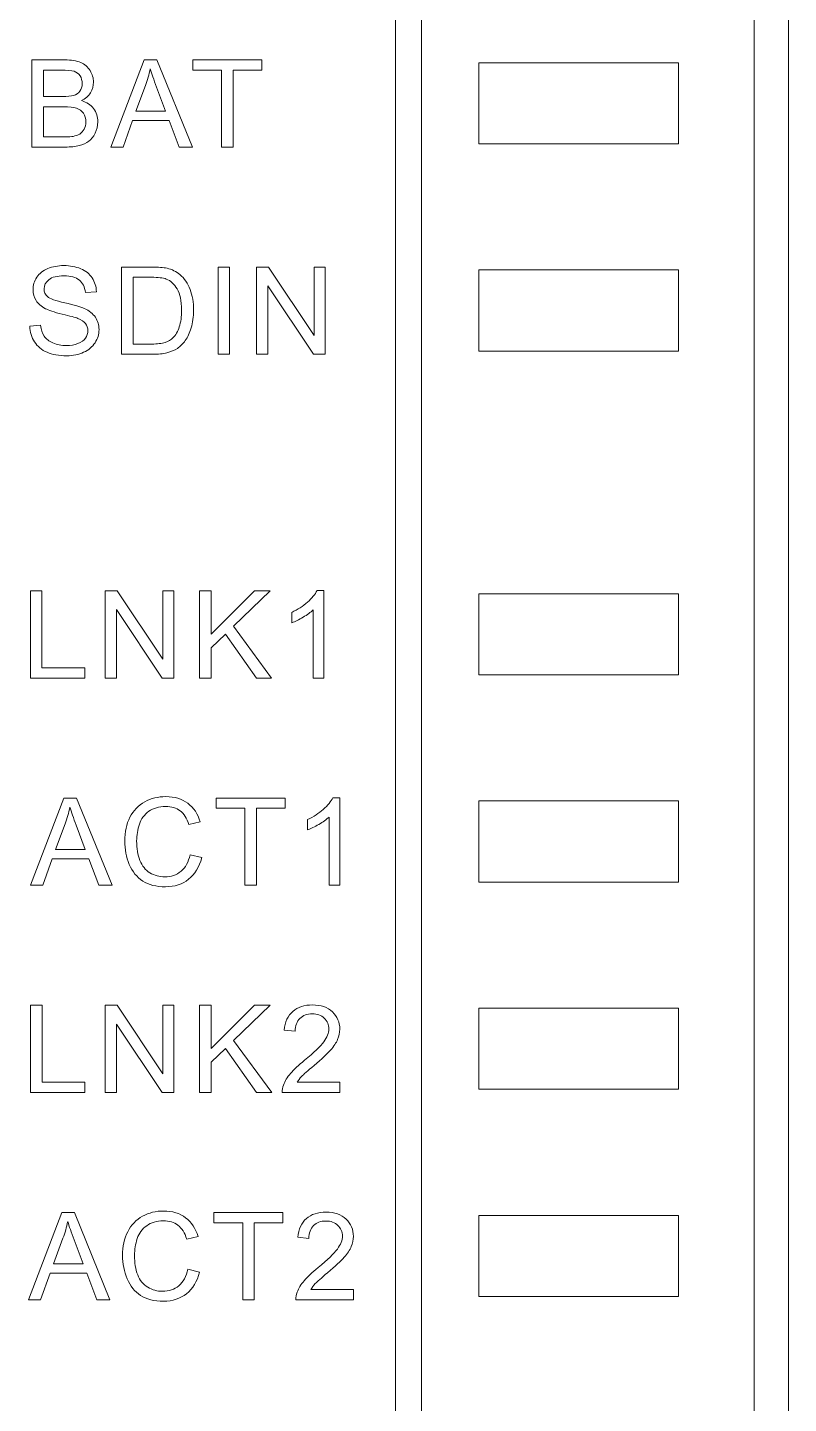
# Model space of a CAD drawing. Header units: millimetres. Extents: x 33157 to 59611, y -29750 to 1750.
# Drawn here: x 53375.99 to 53393.63, y -3105.3 to -3073.43 of the extents above; entities that cross this region are included whole.
import ezdxf

# ---------------------------------------------------------------- set-up
doc = ezdxf.new("R2010")
doc.units = ezdxf.units.MM
doc.layers.add('layer 1', color=7, linetype='Continuous', lineweight=18)

msp = doc.modelspace()

# ---------------------------------------------------------------- linework, layer by layer
at = {"layer": 'layer 1', "lineweight": 9}
for p, q in [((53384.522, -3043.274), (53384.522, -3107.638)), ((53385.121, -3043.274), (53385.121, -3170.437)), ((53392.83, -3047.485), (53392.83, -3168.689)), ((53393.629, -3048.284), (53393.629, -3168.207))]:
    msp.add_line(p, q, dxfattribs=at)
for points in [[(53386.449, -3076.123), (53391.082, -3076.123), (53391.082, -3074.245), (53386.449, -3074.245)], [(53386.449, -3080.923), (53391.082, -3080.923), (53391.082, -3079.045), (53386.449, -3079.045)], [(53386.449, -3088.423), (53391.082, -3088.423), (53391.082, -3086.545), (53386.449, -3086.545)], [(53386.449, -3093.223), (53391.082, -3093.223), (53391.082, -3091.345), (53386.449, -3091.345)], [(53386.449, -3098.023), (53391.082, -3098.023), (53391.082, -3096.145), (53386.449, -3096.145)], [(53386.449, -3102.823), (53391.082, -3102.823), (53391.082, -3100.945), (53386.449, -3100.945)]]:
    msp.add_lwpolyline(points, close=True, dxfattribs=at)
at = {"layer": 'layer 1'}
for points, knots in [([(53376.09, -3076.197), (53376.09, -3076.197), (53376.09, -3074.177), (53376.09, -3074.177), (53376.09, -3074.177), (53376.848, -3074.177), (53376.848, -3074.177), (53377.002, -3074.177), (53377.126, -3074.197), (53377.22, -3074.238), (53377.313, -3074.279), (53377.386, -3074.342), (53377.438, -3074.427), (53377.491, -3074.511), (53377.518, -3074.6), (53377.518, -3074.693), (53377.518, -3074.78), (53377.494, -3074.861), (53377.448, -3074.937), (53377.401, -3075.013), (53377.331, -3075.075), (53377.236, -3075.122), (53377.358, -3075.158), (53377.452, -3075.219), (53377.518, -3075.305), (53377.584, -3075.392), (53377.617, -3075.494), (53377.617, -3075.611), (53377.617, -3075.706), (53377.596, -3075.794), (53377.556, -3075.876), (53377.516, -3075.957), (53377.467, -3076.019), (53377.408, -3076.064), (53377.349, -3076.107), (53377.276, -3076.141), (53377.187, -3076.163), (53377.098, -3076.186), (53376.99, -3076.197), (53376.861, -3076.197), (53376.861, -3076.197), (53376.09, -3076.197), (53376.09, -3076.197)], [0, 0, 0, 0, 138272.015729, 138272.015729, 138272.015729, 276544.031458, 276544.031458, 276544.031458, 414816.047188, 414816.047188, 414816.047188, 553088.062917, 553088.062917, 553088.062917, 691360.078646, 691360.078646, 691360.078646, 829632.094375, 829632.094375, 829632.094375, 967904.110104, 967904.110104, 967904.110104, 1106176.125834, 1106176.125834, 1106176.125834, 1244448.141563, 1244448.141563, 1244448.141563, 1382720.157292, 1382720.157292, 1382720.157292, 1520992.173021, 1520992.173021, 1520992.173021, 1659264.18875, 1659264.18875, 1659264.18875, 1797536.20448, 1797536.20448, 1797536.20448, 1935808.220209, 1935808.220209, 1935808.220209, 1935808.220209]), ([(53377.919, -3076.197), (53377.919, -3076.197), (53378.694, -3074.177), (53378.694, -3074.177), (53378.694, -3074.177), (53378.988, -3074.177), (53378.988, -3074.177), (53378.988, -3074.177), (53379.811, -3076.197), (53379.811, -3076.197), (53379.811, -3076.197), (53379.506, -3076.197), (53379.506, -3076.197), (53379.506, -3076.197), (53379.272, -3075.585), (53379.272, -3075.585), (53379.272, -3075.585), (53378.422, -3075.585), (53378.422, -3075.585), (53378.422, -3075.585), (53378.202, -3076.197), (53378.202, -3076.197), (53378.202, -3076.197), (53377.919, -3076.197), (53377.919, -3076.197)], [0, 0, 0, 0, 142442.212231, 142442.212231, 142442.212231, 284884.424461, 284884.424461, 284884.424461, 427326.636692, 427326.636692, 427326.636692, 569768.848922, 569768.848922, 569768.848922, 712211.061153, 712211.061153, 712211.061153, 854653.273383, 854653.273383, 854653.273383, 997095.485614, 997095.485614, 997095.485614, 1139537.697844, 1139537.697844, 1139537.697844, 1139537.697844]), ([(53380.484, -3076.197), (53380.484, -3076.197), (53380.484, -3074.414), (53380.484, -3074.414), (53380.484, -3074.414), (53379.818, -3074.414), (53379.818, -3074.414), (53379.818, -3074.414), (53379.818, -3074.177), (53379.818, -3074.177), (53379.818, -3074.177), (53381.418, -3074.177), (53381.418, -3074.177), (53381.418, -3074.177), (53381.418, -3074.414), (53381.418, -3074.414), (53381.418, -3074.414), (53380.752, -3074.414), (53380.752, -3074.414), (53380.752, -3074.414), (53380.752, -3076.197), (53380.752, -3076.197), (53380.752, -3076.197), (53380.484, -3076.197), (53380.484, -3076.197)], [0, 0, 0, 0, 142446.059773, 142446.059773, 142446.059773, 284892.119545, 284892.119545, 284892.119545, 427338.179318, 427338.179318, 427338.179318, 569784.239091, 569784.239091, 569784.239091, 712230.298863, 712230.298863, 712230.298863, 854676.358636, 854676.358636, 854676.358636, 997122.418408, 997122.418408, 997122.418408, 1139568.478181, 1139568.478181, 1139568.478181, 1139568.478181]), ([(53376.358, -3075.026), (53376.358, -3075.026), (53376.795, -3075.026), (53376.795, -3075.026), (53376.913, -3075.026), (53376.999, -3075.018), (53377.05, -3075.003), (53377.118, -3074.982), (53377.169, -3074.948), (53377.204, -3074.901), (53377.238, -3074.854), (53377.255, -3074.796), (53377.255, -3074.725), (53377.255, -3074.657), (53377.239, -3074.598), (53377.207, -3074.547), (53377.175, -3074.496), (53377.129, -3074.461), (53377.069, -3074.442), (53377.009, -3074.423), (53376.907, -3074.414), (53376.762, -3074.414), (53376.762, -3074.414), (53376.358, -3074.414), (53376.358, -3074.414), (53376.358, -3074.414), (53376.358, -3075.026), (53376.358, -3075.026)], [0, 0, 0, 0, 141185.961456, 141185.961456, 141185.961456, 282371.922913, 282371.922913, 282371.922913, 423557.884369, 423557.884369, 423557.884369, 564743.845825, 564743.845825, 564743.845825, 705929.807281, 705929.807281, 705929.807281, 847115.768738, 847115.768738, 847115.768738, 988301.730194, 988301.730194, 988301.730194, 1129487.69165, 1129487.69165, 1129487.69165, 1270673.653106, 1270673.653106, 1270673.653106, 1270673.653106]), ([(53378.5, -3075.368), (53378.5, -3075.368), (53379.189, -3075.368), (53379.189, -3075.368), (53379.189, -3075.368), (53378.978, -3074.807), (53378.978, -3074.807), (53378.914, -3074.637), (53378.867, -3074.496), (53378.833, -3074.385), (53378.805, -3074.517), (53378.768, -3074.646), (53378.722, -3074.774), (53378.722, -3074.774), (53378.5, -3075.368), (53378.5, -3075.368)], [0, 0, 0, 0, 147962.886484, 147962.886484, 147962.886484, 295925.772969, 295925.772969, 295925.772969, 443888.659453, 443888.659453, 443888.659453, 591851.545938, 591851.545938, 591851.545938, 739814.432422, 739814.432422, 739814.432422, 739814.432422]), ([(53376.358, -3075.96), (53376.358, -3075.96), (53376.861, -3075.96), (53376.861, -3075.96), (53376.948, -3075.96), (53377.008, -3075.957), (53377.044, -3075.95), (53377.105, -3075.939), (53377.157, -3075.921), (53377.198, -3075.895), (53377.239, -3075.869), (53377.273, -3075.832), (53377.3, -3075.782), (53377.327, -3075.733), (53377.34, -3075.676), (53377.34, -3075.612), (53377.34, -3075.536), (53377.321, -3075.471), (53377.282, -3075.415), (53377.243, -3075.359), (53377.189, -3075.32), (53377.121, -3075.297), (53377.053, -3075.274), (53376.954, -3075.263), (53376.825, -3075.263), (53376.825, -3075.263), (53376.358, -3075.263), (53376.358, -3075.263), (53376.358, -3075.263), (53376.358, -3075.96), (53376.358, -3075.96)], [0, 0, 0, 0, 140497.507704, 140497.507704, 140497.507704, 280995.015408, 280995.015408, 280995.015408, 421492.523112, 421492.523112, 421492.523112, 561990.030816, 561990.030816, 561990.030816, 702487.53852, 702487.53852, 702487.53852, 842985.046225, 842985.046225, 842985.046225, 983482.553929, 983482.553929, 983482.553929, 1123980.061633, 1123980.061633, 1123980.061633, 1264477.569337, 1264477.569337, 1264477.569337, 1404975.077041, 1404975.077041, 1404975.077041, 1404975.077041]), ([(53376.039, -3080.348), (53376.039, -3080.348), (53376.29, -3080.326), (53376.29, -3080.326), (53376.302, -3080.427), (53376.33, -3080.51), (53376.374, -3080.576), (53376.417, -3080.641), (53376.485, -3080.693), (53376.577, -3080.734), (53376.669, -3080.774), (53376.772, -3080.794), (53376.887, -3080.794), (53376.989, -3080.794), (53377.079, -3080.779), (53377.157, -3080.748), (53377.235, -3080.718), (53377.293, -3080.676), (53377.331, -3080.623), (53377.369, -3080.57), (53377.388, -3080.512), (53377.388, -3080.45), (53377.388, -3080.387), (53377.37, -3080.332), (53377.333, -3080.284), (53377.297, -3080.237), (53377.236, -3080.198), (53377.151, -3080.165), (53377.097, -3080.144), (53376.977, -3080.112), (53376.791, -3080.067), (53376.606, -3080.022), (53376.476, -3079.98), (53376.401, -3079.941), (53376.305, -3079.89), (53376.234, -3079.827), (53376.186, -3079.752), (53376.139, -3079.677), (53376.115, -3079.593), (53376.115, -3079.501), (53376.115, -3079.398), (53376.145, -3079.303), (53376.202, -3079.214), (53376.26, -3079.125), (53376.345, -3079.058), (53376.456, -3079.012), (53376.567, -3078.966), (53376.691, -3078.943), (53376.827, -3078.943), (53376.976, -3078.943), (53377.108, -3078.967), (53377.223, -3079.015), (53377.337, -3079.063), (53377.425, -3079.134), (53377.487, -3079.228), (53377.548, -3079.322), (53377.581, -3079.428), (53377.586, -3079.547), (53377.586, -3079.547), (53377.329, -3079.566), (53377.329, -3079.566), (53377.315, -3079.439), (53377.269, -3079.343), (53377.189, -3079.278), (53377.11, -3079.212), (53376.992, -3079.18), (53376.837, -3079.18), (53376.675, -3079.18), (53376.557, -3079.209), (53376.483, -3079.269), (53376.409, -3079.328), (53376.372, -3079.399), (53376.372, -3079.483), (53376.372, -3079.556), (53376.399, -3079.615), (53376.451, -3079.662), (53376.503, -3079.709), (53376.637, -3079.757), (53376.854, -3079.806), (53377.071, -3079.856), (53377.22, -3079.898), (53377.301, -3079.935), (53377.418, -3079.989), (53377.505, -3080.057), (53377.561, -3080.141), (53377.617, -3080.223), (53377.645, -3080.319), (53377.645, -3080.427), (53377.645, -3080.535), (53377.615, -3080.636), (53377.553, -3080.731), (53377.491, -3080.826), (53377.403, -3080.899), (53377.288, -3080.952), (53377.173, -3081.005), (53377.044, -3081.031), (53376.899, -3081.031), (53376.717, -3081.031), (53376.564, -3081.004), (53376.44, -3080.951), (53376.317, -3080.898), (53376.22, -3080.818), (53376.15, -3080.711), (53376.08, -3080.604), (53376.043, -3080.483), (53376.039, -3080.348)], [0, 0, 0, 0, 134900.251978, 134900.251978, 134900.251978, 269800.503956, 269800.503956, 269800.503956, 404700.755934, 404700.755934, 404700.755934, 539601.007912, 539601.007912, 539601.007912, 674501.25989, 674501.25989, 674501.25989, 809401.511868, 809401.511868, 809401.511868, 944301.763846, 944301.763846, 944301.763846, 1079202.015824, 1079202.015824, 1079202.015824, 1214102.267802, 1214102.267802, 1214102.267802, 1349002.51978, 1349002.51978, 1349002.51978, 1483902.771758, 1483902.771758, 1483902.771758, 1618803.023736, 1618803.023736, 1618803.023736, 1753703.275714, 1753703.275714, 1753703.275714, 1888603.527692, 1888603.527692, 1888603.527692, 2023503.77967, 2023503.77967, 2023503.77967, 2158404.031648, 2158404.031648, 2158404.031648, 2293304.283626, 2293304.283626, 2293304.283626, 2428204.535604, 2428204.535604, 2428204.535604, 2563104.787582, 2563104.787582, 2563104.787582, 2698005.03956, 2698005.03956, 2698005.03956, 2832905.291538, 2832905.291538, 2832905.291538, 2967805.543516, 2967805.543516, 2967805.543516, 3102705.795494, 3102705.795494, 3102705.795494, 3237606.047471, 3237606.047471, 3237606.047471, 3372506.299449, 3372506.299449, 3372506.299449, 3507406.551427, 3507406.551427, 3507406.551427, 3642306.803405, 3642306.803405, 3642306.803405, 3777207.055383, 3777207.055383, 3777207.055383, 3912107.307361, 3912107.307361, 3912107.307361, 4047007.559339, 4047007.559339, 4047007.559339, 4181907.811317, 4181907.811317, 4181907.811317, 4316808.063295, 4316808.063295, 4316808.063295, 4451708.315273, 4451708.315273, 4451708.315273, 4586608.567251, 4586608.567251, 4586608.567251, 4721508.819229, 4721508.819229, 4721508.819229, 4721508.819229]), ([(53378.166, -3080.997), (53378.166, -3080.997), (53378.166, -3078.977), (53378.166, -3078.977), (53378.166, -3078.977), (53378.862, -3078.977), (53378.862, -3078.977), (53379.019, -3078.977), (53379.139, -3078.986), (53379.222, -3079.005), (53379.338, -3079.032), (53379.436, -3079.081), (53379.518, -3079.15), (53379.625, -3079.24), (53379.705, -3079.355), (53379.757, -3079.495), (53379.81, -3079.636), (53379.837, -3079.796), (53379.837, -3079.976), (53379.837, -3080.129), (53379.819, -3080.265), (53379.783, -3080.384), (53379.747, -3080.502), (53379.701, -3080.601), (53379.645, -3080.678), (53379.589, -3080.756), (53379.528, -3080.817), (53379.461, -3080.861), (53379.395, -3080.906), (53379.314, -3080.94), (53379.22, -3080.963), (53379.126, -3080.986), (53379.017, -3080.997), (53378.895, -3080.997), (53378.895, -3080.997), (53378.166, -3080.997), (53378.166, -3080.997)], [0, 0, 0, 0, 139209.59605, 139209.59605, 139209.59605, 278419.1921, 278419.1921, 278419.1921, 417628.78815, 417628.78815, 417628.78815, 556838.3842, 556838.3842, 556838.3842, 696047.98025, 696047.98025, 696047.98025, 835257.5763, 835257.5763, 835257.5763, 974467.172349, 974467.172349, 974467.172349, 1113676.768399, 1113676.768399, 1113676.768399, 1252886.364449, 1252886.364449, 1252886.364449, 1392095.960499, 1392095.960499, 1392095.960499, 1531305.556549, 1531305.556549, 1531305.556549, 1670515.152599, 1670515.152599, 1670515.152599, 1670515.152599]), ([(53380.406, -3080.997), (53380.406, -3080.997), (53380.406, -3078.977), (53380.406, -3078.977), (53380.406, -3078.977), (53380.674, -3078.977), (53380.674, -3078.977), (53380.674, -3078.977), (53380.674, -3080.997), (53380.674, -3080.997), (53380.674, -3080.997), (53380.406, -3080.997), (53380.406, -3080.997)], [0, 0, 0, 0, 152174.290321, 152174.290321, 152174.290321, 304348.580642, 304348.580642, 304348.580642, 456522.870964, 456522.870964, 456522.870964, 608697.161285, 608697.161285, 608697.161285, 608697.161285]), ([(53381.299, -3080.997), (53381.299, -3080.997), (53381.299, -3078.977), (53381.299, -3078.977), (53381.299, -3078.977), (53381.574, -3078.977), (53381.574, -3078.977), (53381.574, -3078.977), (53382.634, -3080.563), (53382.634, -3080.563), (53382.634, -3080.563), (53382.634, -3078.977), (53382.634, -3078.977), (53382.634, -3078.977), (53382.891, -3078.977), (53382.891, -3078.977), (53382.891, -3078.977), (53382.891, -3080.997), (53382.891, -3080.997), (53382.891, -3080.997), (53382.616, -3080.997), (53382.616, -3080.997), (53382.616, -3080.997), (53381.556, -3079.411), (53381.556, -3079.411), (53381.556, -3079.411), (53381.556, -3080.997), (53381.556, -3080.997), (53381.556, -3080.997), (53381.299, -3080.997), (53381.299, -3080.997)], [0, 0, 0, 0, 140511.375971, 140511.375971, 140511.375971, 281022.751942, 281022.751942, 281022.751942, 421534.127913, 421534.127913, 421534.127913, 562045.503885, 562045.503885, 562045.503885, 702556.879856, 702556.879856, 702556.879856, 843068.255827, 843068.255827, 843068.255827, 983579.631798, 983579.631798, 983579.631798, 1124091.007769, 1124091.007769, 1124091.007769, 1264602.38374, 1264602.38374, 1264602.38374, 1405113.759711, 1405113.759711, 1405113.759711, 1405113.759711]), ([(53378.434, -3080.76), (53378.434, -3080.76), (53378.865, -3080.76), (53378.865, -3080.76), (53378.998, -3080.76), (53379.102, -3080.748), (53379.178, -3080.723), (53379.254, -3080.698), (53379.314, -3080.663), (53379.359, -3080.618), (53379.422, -3080.555), (53379.472, -3080.469), (53379.507, -3080.362), (53379.542, -3080.255), (53379.56, -3080.125), (53379.56, -3079.972), (53379.56, -3079.76), (53379.525, -3079.597), (53379.456, -3079.484), (53379.387, -3079.37), (53379.303, -3079.294), (53379.204, -3079.255), (53379.132, -3079.227), (53379.017, -3079.214), (53378.858, -3079.214), (53378.858, -3079.214), (53378.434, -3079.214), (53378.434, -3079.214), (53378.434, -3079.214), (53378.434, -3080.76), (53378.434, -3080.76)], [0, 0, 0, 0, 140508.684162, 140508.684162, 140508.684162, 281017.368324, 281017.368324, 281017.368324, 421526.052487, 421526.052487, 421526.052487, 562034.736649, 562034.736649, 562034.736649, 702543.420811, 702543.420811, 702543.420811, 843052.104973, 843052.104973, 843052.104973, 983560.789136, 983560.789136, 983560.789136, 1124069.473298, 1124069.473298, 1124069.473298, 1264578.15746, 1264578.15746, 1264578.15746, 1405086.841622, 1405086.841622, 1405086.841622, 1405086.841622]), ([(53376.055, -3088.499), (53376.055, -3088.499), (53376.055, -3086.478), (53376.055, -3086.478), (53376.055, -3086.478), (53376.323, -3086.478), (53376.323, -3086.478), (53376.323, -3086.478), (53376.323, -3088.262), (53376.323, -3088.262), (53376.323, -3088.262), (53377.317, -3088.262), (53377.317, -3088.262), (53377.317, -3088.262), (53377.317, -3088.499), (53377.317, -3088.499), (53377.317, -3088.499), (53376.055, -3088.499), (53376.055, -3088.499)], [0, 0, 0, 0, 145693.810655, 145693.810655, 145693.810655, 291387.621309, 291387.621309, 291387.621309, 437081.431964, 437081.431964, 437081.431964, 582775.242619, 582775.242619, 582775.242619, 728469.053274, 728469.053274, 728469.053274, 874162.863928, 874162.863928, 874162.863928, 874162.863928]), ([(53377.79, -3088.499), (53377.79, -3088.499), (53377.79, -3086.478), (53377.79, -3086.478), (53377.79, -3086.478), (53378.065, -3086.478), (53378.065, -3086.478), (53378.065, -3086.478), (53379.125, -3088.064), (53379.125, -3088.064), (53379.125, -3088.064), (53379.125, -3086.478), (53379.125, -3086.478), (53379.125, -3086.478), (53379.382, -3086.478), (53379.382, -3086.478), (53379.382, -3086.478), (53379.382, -3088.499), (53379.382, -3088.499), (53379.382, -3088.499), (53379.107, -3088.499), (53379.107, -3088.499), (53379.107, -3088.499), (53378.047, -3086.913), (53378.047, -3086.913), (53378.047, -3086.913), (53378.047, -3088.499), (53378.047, -3088.499), (53378.047, -3088.499), (53377.79, -3088.499), (53377.79, -3088.499)], [0, 0, 0, 0, 140512.756831, 140512.756831, 140512.756831, 281025.513662, 281025.513662, 281025.513662, 421538.270493, 421538.270493, 421538.270493, 562051.027324, 562051.027324, 562051.027324, 702563.784155, 702563.784155, 702563.784155, 843076.540986, 843076.540986, 843076.540986, 983589.297817, 983589.297817, 983589.297817, 1124102.054648, 1124102.054648, 1124102.054648, 1264614.811479, 1264614.811479, 1264614.811479, 1405127.56831, 1405127.56831, 1405127.56831, 1405127.56831]), ([(53379.976, -3088.499), (53379.976, -3088.499), (53379.976, -3086.478), (53379.976, -3086.478), (53379.976, -3086.478), (53380.244, -3086.478), (53380.244, -3086.478), (53380.244, -3086.478), (53380.244, -3087.48), (53380.244, -3087.48), (53380.244, -3087.48), (53381.248, -3086.478), (53381.248, -3086.478), (53381.248, -3086.478), (53381.61, -3086.478), (53381.61, -3086.478), (53381.61, -3086.478), (53380.763, -3087.298), (53380.763, -3087.298), (53380.763, -3087.298), (53381.647, -3088.499), (53381.647, -3088.499), (53381.647, -3088.499), (53381.294, -3088.499), (53381.294, -3088.499), (53381.294, -3088.499), (53380.575, -3087.479), (53380.575, -3087.479), (53380.575, -3087.479), (53380.244, -3087.799), (53380.244, -3087.799), (53380.244, -3087.799), (53380.244, -3088.499), (53380.244, -3088.499), (53380.244, -3088.499), (53379.976, -3088.499), (53379.976, -3088.499)], [0, 0, 0, 0, 139221.899968, 139221.899968, 139221.899968, 278443.799936, 278443.799936, 278443.799936, 417665.699904, 417665.699904, 417665.699904, 556887.599872, 556887.599872, 556887.599872, 696109.499841, 696109.499841, 696109.499841, 835331.399809, 835331.399809, 835331.399809, 974553.299777, 974553.299777, 974553.299777, 1113775.199745, 1113775.199745, 1113775.199745, 1252997.099713, 1252997.099713, 1252997.099713, 1392218.999681, 1392218.999681, 1392218.999681, 1531440.899649, 1531440.899649, 1531440.899649, 1670662.799617, 1670662.799617, 1670662.799617, 1670662.799617]), ([(53382.859, -3088.499), (53382.859, -3088.499), (53382.611, -3088.499), (53382.611, -3088.499), (53382.611, -3088.499), (53382.611, -3086.917), (53382.611, -3086.917), (53382.551, -3086.975), (53382.473, -3087.032), (53382.376, -3087.089), (53382.279, -3087.146), (53382.191, -3087.188), (53382.114, -3087.217), (53382.114, -3087.217), (53382.114, -3086.977), (53382.114, -3086.977), (53382.253, -3086.912), (53382.374, -3086.833), (53382.478, -3086.74), (53382.582, -3086.647), (53382.656, -3086.557), (53382.699, -3086.47), (53382.699, -3086.47), (53382.859, -3086.47), (53382.859, -3086.47), (53382.859, -3086.47), (53382.859, -3088.499), (53382.859, -3088.499)], [0, 0, 0, 0, 141215.192607, 141215.192607, 141215.192607, 282430.385213, 282430.385213, 282430.385213, 423645.57782, 423645.57782, 423645.57782, 564860.770427, 564860.770427, 564860.770427, 706075.963033, 706075.963033, 706075.963033, 847291.15564, 847291.15564, 847291.15564, 988506.348247, 988506.348247, 988506.348247, 1129721.540853, 1129721.540853, 1129721.540853, 1270936.73346, 1270936.73346, 1270936.73346, 1270936.73346]), ([(53376.057, -3093.299), (53376.057, -3093.299), (53376.832, -3091.278), (53376.832, -3091.278), (53376.832, -3091.278), (53377.126, -3091.278), (53377.126, -3091.278), (53377.126, -3091.278), (53377.949, -3093.299), (53377.949, -3093.299), (53377.949, -3093.299), (53377.644, -3093.299), (53377.644, -3093.299), (53377.644, -3093.299), (53377.411, -3092.686), (53377.411, -3092.686), (53377.411, -3092.686), (53376.56, -3092.686), (53376.56, -3092.686), (53376.56, -3092.686), (53376.34, -3093.299), (53376.34, -3093.299), (53376.34, -3093.299), (53376.057, -3093.299), (53376.057, -3093.299)], [0, 0, 0, 0, 142461.29008, 142461.29008, 142461.29008, 284922.58016, 284922.58016, 284922.58016, 427383.87024, 427383.87024, 427383.87024, 569845.16032, 569845.16032, 569845.16032, 712306.4504, 712306.4504, 712306.4504, 854767.74048, 854767.74048, 854767.74048, 997229.03056, 997229.03056, 997229.03056, 1139690.32064, 1139690.32064, 1139690.32064, 1139690.32064]), ([(53379.757, -3092.59), (53379.757, -3092.59), (53380.025, -3092.658), (53380.025, -3092.658), (53379.969, -3092.877), (53379.868, -3093.044), (53379.723, -3093.16), (53379.578, -3093.275), (53379.4, -3093.333), (53379.19, -3093.333), (53378.972, -3093.333), (53378.795, -3093.289), (53378.659, -3093.2), (53378.523, -3093.111), (53378.419, -3092.983), (53378.348, -3092.815), (53378.277, -3092.646), (53378.241, -3092.466), (53378.241, -3092.273), (53378.241, -3092.063), (53378.281, -3091.88), (53378.362, -3091.723), (53378.442, -3091.566), (53378.557, -3091.447), (53378.705, -3091.366), (53378.853, -3091.285), (53379.016, -3091.244), (53379.194, -3091.244), (53379.396, -3091.244), (53379.566, -3091.296), (53379.703, -3091.399), (53379.841, -3091.502), (53379.937, -3091.646), (53379.991, -3091.832), (53379.991, -3091.832), (53379.729, -3091.894), (53379.729, -3091.894), (53379.682, -3091.748), (53379.614, -3091.64), (53379.525, -3091.574), (53379.436, -3091.506), (53379.324, -3091.473), (53379.189, -3091.473), (53379.034, -3091.473), (53378.905, -3091.51), (53378.801, -3091.584), (53378.697, -3091.659), (53378.623, -3091.759), (53378.581, -3091.884), (53378.539, -3092.01), (53378.518, -3092.139), (53378.518, -3092.272), (53378.518, -3092.444), (53378.543, -3092.594), (53378.593, -3092.722), (53378.643, -3092.85), (53378.72, -3092.946), (53378.826, -3093.009), (53378.931, -3093.073), (53379.045, -3093.104), (53379.168, -3093.104), (53379.317, -3093.104), (53379.443, -3093.061), (53379.547, -3092.975), (53379.65, -3092.888), (53379.72, -3092.76), (53379.757, -3092.59)], [0, 0, 0, 0, 136279.613645, 136279.613645, 136279.613645, 272559.22729, 272559.22729, 272559.22729, 408838.840935, 408838.840935, 408838.840935, 545118.45458, 545118.45458, 545118.45458, 681398.068224, 681398.068224, 681398.068224, 817677.681869, 817677.681869, 817677.681869, 953957.295514, 953957.295514, 953957.295514, 1090236.909159, 1090236.909159, 1090236.909159, 1226516.522804, 1226516.522804, 1226516.522804, 1362796.136449, 1362796.136449, 1362796.136449, 1499075.750094, 1499075.750094, 1499075.750094, 1635355.363739, 1635355.363739, 1635355.363739, 1771634.977384, 1771634.977384, 1771634.977384, 1907914.591028, 1907914.591028, 1907914.591028, 2044194.204673, 2044194.204673, 2044194.204673, 2180473.818318, 2180473.818318, 2180473.818318, 2316753.431963, 2316753.431963, 2316753.431963, 2453033.045608, 2453033.045608, 2453033.045608, 2589312.659253, 2589312.659253, 2589312.659253, 2725592.272898, 2725592.272898, 2725592.272898, 2861871.886543, 2861871.886543, 2861871.886543, 2998151.500188, 2998151.500188, 2998151.500188, 2998151.500188]), ([(53383.226, -3093.299), (53383.226, -3093.299), (53382.977, -3093.299), (53382.977, -3093.299), (53382.977, -3093.299), (53382.977, -3091.717), (53382.977, -3091.717), (53382.918, -3091.775), (53382.839, -3091.832), (53382.742, -3091.889), (53382.645, -3091.946), (53382.558, -3091.988), (53382.481, -3092.017), (53382.481, -3092.017), (53382.481, -3091.777), (53382.481, -3091.777), (53382.619, -3091.712), (53382.741, -3091.633), (53382.845, -3091.54), (53382.949, -3091.447), (53383.023, -3091.357), (53383.066, -3091.27), (53383.066, -3091.27), (53383.226, -3091.27), (53383.226, -3091.27), (53383.226, -3091.27), (53383.226, -3093.299), (53383.226, -3093.299)], [0, 0, 0, 0, 141222.514473, 141222.514473, 141222.514473, 282445.028946, 282445.028946, 282445.028946, 423667.543418, 423667.543418, 423667.543418, 564890.057891, 564890.057891, 564890.057891, 706112.572364, 706112.572364, 706112.572364, 847335.086837, 847335.086837, 847335.086837, 988557.601309, 988557.601309, 988557.601309, 1129780.115782, 1129780.115782, 1129780.115782, 1271002.630255, 1271002.630255, 1271002.630255, 1271002.630255]), ([(53376.638, -3092.469), (53376.638, -3092.469), (53377.327, -3092.469), (53377.327, -3092.469), (53377.327, -3092.469), (53377.116, -3091.909), (53377.116, -3091.909), (53377.053, -3091.739), (53377.005, -3091.598), (53376.971, -3091.487), (53376.943, -3091.619), (53376.906, -3091.748), (53376.86, -3091.876), (53376.86, -3091.876), (53376.638, -3092.469), (53376.638, -3092.469)], [0, 0, 0, 0, 147980.979376, 147980.979376, 147980.979376, 295961.958751, 295961.958751, 295961.958751, 443942.938127, 443942.938127, 443942.938127, 591923.917502, 591923.917502, 591923.917502, 739904.896878, 739904.896878, 739904.896878, 739904.896878]), ([(53381.026, -3093.299), (53381.026, -3093.299), (53381.026, -3091.515), (53381.026, -3091.515), (53381.026, -3091.515), (53380.36, -3091.515), (53380.36, -3091.515), (53380.36, -3091.515), (53380.36, -3091.278), (53380.36, -3091.278), (53380.36, -3091.278), (53381.96, -3091.278), (53381.96, -3091.278), (53381.96, -3091.278), (53381.96, -3091.515), (53381.96, -3091.515), (53381.96, -3091.515), (53381.294, -3091.515), (53381.294, -3091.515), (53381.294, -3091.515), (53381.294, -3093.299), (53381.294, -3093.299), (53381.294, -3093.299), (53381.026, -3093.299), (53381.026, -3093.299)], [0, 0, 0, 0, 142471.359234, 142471.359234, 142471.359234, 284942.718468, 284942.718468, 284942.718468, 427414.077703, 427414.077703, 427414.077703, 569885.436937, 569885.436937, 569885.436937, 712356.796171, 712356.796171, 712356.796171, 854828.155405, 854828.155405, 854828.155405, 997299.514639, 997299.514639, 997299.514639, 1139770.873874, 1139770.873874, 1139770.873874, 1139770.873874]), ([(53376.055, -3098.099), (53376.055, -3098.099), (53376.055, -3096.078), (53376.055, -3096.078), (53376.055, -3096.078), (53376.324, -3096.078), (53376.324, -3096.078), (53376.324, -3096.078), (53376.324, -3097.862), (53376.324, -3097.862), (53376.324, -3097.862), (53377.317, -3097.862), (53377.317, -3097.862), (53377.317, -3097.862), (53377.317, -3098.099), (53377.317, -3098.099), (53377.317, -3098.099), (53376.055, -3098.099), (53376.055, -3098.099)], [0, 0, 0, 0, 145707.535009, 145707.535009, 145707.535009, 291415.070019, 291415.070019, 291415.070019, 437122.605028, 437122.605028, 437122.605028, 582830.140038, 582830.140038, 582830.140038, 728537.675047, 728537.675047, 728537.675047, 874245.210057, 874245.210057, 874245.210057, 874245.210057]), ([(53377.79, -3098.099), (53377.79, -3098.099), (53377.79, -3096.078), (53377.79, -3096.078), (53377.79, -3096.078), (53378.065, -3096.078), (53378.065, -3096.078), (53378.065, -3096.078), (53379.125, -3097.664), (53379.125, -3097.664), (53379.125, -3097.664), (53379.125, -3096.078), (53379.125, -3096.078), (53379.125, -3096.078), (53379.382, -3096.078), (53379.382, -3096.078), (53379.382, -3096.078), (53379.382, -3098.099), (53379.382, -3098.099), (53379.382, -3098.099), (53379.107, -3098.099), (53379.107, -3098.099), (53379.107, -3098.099), (53378.047, -3096.513), (53378.047, -3096.513), (53378.047, -3096.513), (53378.047, -3098.099), (53378.047, -3098.099), (53378.047, -3098.099), (53377.79, -3098.099), (53377.79, -3098.099)], [0, 0, 0, 0, 140525.990966, 140525.990966, 140525.990966, 281051.981932, 281051.981932, 281051.981932, 421577.972897, 421577.972897, 421577.972897, 562103.963863, 562103.963863, 562103.963863, 702629.954829, 702629.954829, 702629.954829, 843155.945795, 843155.945795, 843155.945795, 983681.93676, 983681.93676, 983681.93676, 1124207.927726, 1124207.927726, 1124207.927726, 1264733.918692, 1264733.918692, 1264733.918692, 1405259.909658, 1405259.909658, 1405259.909658, 1405259.909658]), ([(53379.977, -3098.099), (53379.977, -3098.099), (53379.977, -3096.078), (53379.977, -3096.078), (53379.977, -3096.078), (53380.245, -3096.078), (53380.245, -3096.078), (53380.245, -3096.078), (53380.245, -3097.08), (53380.245, -3097.08), (53380.245, -3097.08), (53381.249, -3096.078), (53381.249, -3096.078), (53381.249, -3096.078), (53381.611, -3096.078), (53381.611, -3096.078), (53381.611, -3096.078), (53380.763, -3096.898), (53380.763, -3096.898), (53380.763, -3096.898), (53381.648, -3098.099), (53381.648, -3098.099), (53381.648, -3098.099), (53381.295, -3098.099), (53381.295, -3098.099), (53381.295, -3098.099), (53380.576, -3097.079), (53380.576, -3097.079), (53380.576, -3097.079), (53380.245, -3097.399), (53380.245, -3097.399), (53380.245, -3097.399), (53380.245, -3098.099), (53380.245, -3098.099), (53380.245, -3098.099), (53379.977, -3098.099), (53379.977, -3098.099)], [0, 0, 0, 0, 139235.011504, 139235.011504, 139235.011504, 278470.023008, 278470.023008, 278470.023008, 417705.034512, 417705.034512, 417705.034512, 556940.046017, 556940.046017, 556940.046017, 696175.057521, 696175.057521, 696175.057521, 835410.069025, 835410.069025, 835410.069025, 974645.080529, 974645.080529, 974645.080529, 1113880.092033, 1113880.092033, 1113880.092033, 1253115.103537, 1253115.103537, 1253115.103537, 1392350.115042, 1392350.115042, 1392350.115042, 1531585.126546, 1531585.126546, 1531585.126546, 1670820.13805, 1670820.13805, 1670820.13805, 1670820.13805]), ([(53383.23, -3097.862), (53383.23, -3097.862), (53383.23, -3098.099), (53383.23, -3098.099), (53383.23, -3098.099), (53381.892, -3098.099), (53381.892, -3098.099), (53381.89, -3098.039), (53381.9, -3097.982), (53381.921, -3097.926), (53381.955, -3097.835), (53382.01, -3097.746), (53382.086, -3097.658), (53382.162, -3097.57), (53382.27, -3097.468), (53382.411, -3097.353), (53382.629, -3097.173), (53382.778, -3097.03), (53382.856, -3096.925), (53382.934, -3096.819), (53382.973, -3096.72), (53382.973, -3096.626), (53382.973, -3096.527), (53382.937, -3096.445), (53382.867, -3096.377), (53382.796, -3096.31), (53382.704, -3096.276), (53382.591, -3096.276), (53382.471, -3096.276), (53382.375, -3096.311), (53382.303, -3096.383), (53382.231, -3096.454), (53382.195, -3096.553), (53382.194, -3096.679), (53382.194, -3096.679), (53381.94, -3096.654), (53381.94, -3096.654), (53381.957, -3096.464), (53382.023, -3096.319), (53382.137, -3096.219), (53382.251, -3096.12), (53382.404, -3096.07), (53382.596, -3096.07), (53382.79, -3096.07), (53382.944, -3096.123), (53383.057, -3096.231), (53383.17, -3096.339), (53383.227, -3096.472), (53383.227, -3096.631), (53383.227, -3096.712), (53383.21, -3096.792), (53383.177, -3096.87), (53383.144, -3096.948), (53383.089, -3097.031), (53383.012, -3097.117), (53382.935, -3097.203), (53382.808, -3097.322), (53382.63, -3097.473), (53382.481, -3097.598), (53382.385, -3097.683), (53382.342, -3097.727), (53382.3, -3097.772), (53382.265, -3097.817), (53382.238, -3097.862), (53382.238, -3097.862), (53383.23, -3097.862), (53383.23, -3097.862)], [0, 0, 0, 0, 136295.001397, 136295.001397, 136295.001397, 272590.002793, 272590.002793, 272590.002793, 408885.00419, 408885.00419, 408885.00419, 545180.005587, 545180.005587, 545180.005587, 681475.006983, 681475.006983, 681475.006983, 817770.00838, 817770.00838, 817770.00838, 954065.009777, 954065.009777, 954065.009777, 1090360.011174, 1090360.011174, 1090360.011174, 1226655.01257, 1226655.01257, 1226655.01257, 1362950.013967, 1362950.013967, 1362950.013967, 1499245.015364, 1499245.015364, 1499245.015364, 1635540.01676, 1635540.01676, 1635540.01676, 1771835.018157, 1771835.018157, 1771835.018157, 1908130.019554, 1908130.019554, 1908130.019554, 2044425.02095, 2044425.02095, 2044425.02095, 2180720.022347, 2180720.022347, 2180720.022347, 2317015.023744, 2317015.023744, 2317015.023744, 2453310.02514, 2453310.02514, 2453310.02514, 2589605.026537, 2589605.026537, 2589605.026537, 2725900.027934, 2725900.027934, 2725900.027934, 2862195.02933, 2862195.02933, 2862195.02933, 2998490.030727, 2998490.030727, 2998490.030727, 2998490.030727]), ([(53376.007, -3102.899), (53376.007, -3102.899), (53376.782, -3100.878), (53376.782, -3100.878), (53376.782, -3100.878), (53377.076, -3100.878), (53377.076, -3100.878), (53377.076, -3100.878), (53377.898, -3102.899), (53377.898, -3102.899), (53377.898, -3102.899), (53377.594, -3102.899), (53377.594, -3102.899), (53377.594, -3102.899), (53377.36, -3102.286), (53377.36, -3102.286), (53377.36, -3102.286), (53376.509, -3102.286), (53376.509, -3102.286), (53376.509, -3102.286), (53376.29, -3102.899), (53376.29, -3102.899), (53376.29, -3102.899), (53376.007, -3102.899), (53376.007, -3102.899)], [0, 0, 0, 0, 142474.578613, 142474.578613, 142474.578613, 284949.157227, 284949.157227, 284949.157227, 427423.73584, 427423.73584, 427423.73584, 569898.314453, 569898.314453, 569898.314453, 712372.893067, 712372.893067, 712372.893067, 854847.47168, 854847.47168, 854847.47168, 997322.050294, 997322.050294, 997322.050294, 1139796.628907, 1139796.628907, 1139796.628907, 1139796.628907]), ([(53376.588, -3102.069), (53376.588, -3102.069), (53377.277, -3102.069), (53377.277, -3102.069), (53377.277, -3102.069), (53377.066, -3101.509), (53377.066, -3101.509), (53377.002, -3101.339), (53376.954, -3101.198), (53376.921, -3101.087), (53376.893, -3101.219), (53376.856, -3101.348), (53376.81, -3101.476), (53376.81, -3101.476), (53376.588, -3102.069), (53376.588, -3102.069)], [0, 0, 0, 0, 147993.820562, 147993.820562, 147993.820562, 295987.641125, 295987.641125, 295987.641125, 443981.461687, 443981.461687, 443981.461687, 591975.28225, 591975.28225, 591975.28225, 739969.102812, 739969.102812, 739969.102812, 739969.102812]), ([(53379.707, -3102.19), (53379.707, -3102.19), (53379.975, -3102.258), (53379.975, -3102.258), (53379.919, -3102.477), (53379.818, -3102.644), (53379.673, -3102.76), (53379.527, -3102.875), (53379.35, -3102.933), (53379.139, -3102.933), (53378.922, -3102.933), (53378.745, -3102.889), (53378.609, -3102.8), (53378.472, -3102.711), (53378.369, -3102.583), (53378.298, -3102.415), (53378.227, -3102.246), (53378.191, -3102.066), (53378.191, -3101.873), (53378.191, -3101.663), (53378.231, -3101.48), (53378.312, -3101.323), (53378.392, -3101.166), (53378.506, -3101.047), (53378.654, -3100.966), (53378.803, -3100.885), (53378.966, -3100.844), (53379.144, -3100.844), (53379.346, -3100.844), (53379.516, -3100.896), (53379.653, -3100.999), (53379.791, -3101.102), (53379.887, -3101.246), (53379.941, -3101.432), (53379.941, -3101.432), (53379.678, -3101.494), (53379.678, -3101.494), (53379.632, -3101.348), (53379.564, -3101.24), (53379.475, -3101.174), (53379.386, -3101.106), (53379.274, -3101.073), (53379.139, -3101.073), (53378.984, -3101.073), (53378.854, -3101.11), (53378.75, -3101.184), (53378.646, -3101.259), (53378.573, -3101.359), (53378.531, -3101.484), (53378.489, -3101.61), (53378.468, -3101.739), (53378.468, -3101.872), (53378.468, -3102.044), (53378.493, -3102.194), (53378.543, -3102.322), (53378.592, -3102.45), (53378.67, -3102.546), (53378.775, -3102.609), (53378.881, -3102.673), (53378.995, -3102.704), (53379.117, -3102.704), (53379.267, -3102.704), (53379.393, -3102.661), (53379.496, -3102.575), (53379.6, -3102.488), (53379.67, -3102.36), (53379.707, -3102.19)], [0, 0, 0, 0, 136292.322723, 136292.322723, 136292.322723, 272584.645446, 272584.645446, 272584.645446, 408876.968168, 408876.968168, 408876.968168, 545169.290891, 545169.290891, 545169.290891, 681461.613614, 681461.613614, 681461.613614, 817753.936337, 817753.936337, 817753.936337, 954046.259059, 954046.259059, 954046.259059, 1090338.581782, 1090338.581782, 1090338.581782, 1226630.904505, 1226630.904505, 1226630.904505, 1362923.227228, 1362923.227228, 1362923.227228, 1499215.54995, 1499215.54995, 1499215.54995, 1635507.872673, 1635507.872673, 1635507.872673, 1771800.195396, 1771800.195396, 1771800.195396, 1908092.518119, 1908092.518119, 1908092.518119, 2044384.840841, 2044384.840841, 2044384.840841, 2180677.163564, 2180677.163564, 2180677.163564, 2316969.486287, 2316969.486287, 2316969.486287, 2453261.80901, 2453261.80901, 2453261.80901, 2589554.131732, 2589554.131732, 2589554.131732, 2725846.454455, 2725846.454455, 2725846.454455, 2862138.777178, 2862138.777178, 2862138.777178, 2998431.099901, 2998431.099901, 2998431.099901, 2998431.099901]), ([(53380.976, -3102.899), (53380.976, -3102.899), (53380.976, -3101.115), (53380.976, -3101.115), (53380.976, -3101.115), (53380.31, -3101.115), (53380.31, -3101.115), (53380.31, -3101.115), (53380.31, -3100.878), (53380.31, -3100.878), (53380.31, -3100.878), (53381.91, -3100.878), (53381.91, -3100.878), (53381.91, -3100.878), (53381.91, -3101.115), (53381.91, -3101.115), (53381.91, -3101.115), (53381.244, -3101.115), (53381.244, -3101.115), (53381.244, -3101.115), (53381.244, -3102.899), (53381.244, -3102.899), (53381.244, -3102.899), (53380.976, -3102.899), (53380.976, -3102.899)], [0, 0, 0, 0, 142484.647367, 142484.647367, 142484.647367, 284969.294734, 284969.294734, 284969.294734, 427453.942101, 427453.942101, 427453.942101, 569938.589468, 569938.589468, 569938.589468, 712423.236835, 712423.236835, 712423.236835, 854907.884202, 854907.884202, 854907.884202, 997392.531569, 997392.531569, 997392.531569, 1139877.178936, 1139877.178936, 1139877.178936, 1139877.178936]), ([(53383.545, -3102.662), (53383.545, -3102.662), (53383.545, -3102.899), (53383.545, -3102.899), (53383.545, -3102.899), (53382.207, -3102.899), (53382.207, -3102.899), (53382.206, -3102.839), (53382.215, -3102.782), (53382.237, -3102.726), (53382.271, -3102.635), (53382.326, -3102.546), (53382.402, -3102.458), (53382.477, -3102.37), (53382.586, -3102.268), (53382.726, -3102.153), (53382.945, -3101.973), (53383.094, -3101.83), (53383.171, -3101.725), (53383.249, -3101.619), (53383.288, -3101.52), (53383.288, -3101.426), (53383.288, -3101.327), (53383.253, -3101.245), (53383.183, -3101.177), (53383.112, -3101.11), (53383.02, -3101.076), (53382.906, -3101.076), (53382.787, -3101.076), (53382.691, -3101.111), (53382.619, -3101.183), (53382.547, -3101.254), (53382.51, -3101.353), (53382.509, -3101.479), (53382.509, -3101.479), (53382.255, -3101.454), (53382.255, -3101.454), (53382.273, -3101.264), (53382.339, -3101.119), (53382.453, -3101.019), (53382.567, -3100.92), (53382.72, -3100.87), (53382.912, -3100.87), (53383.106, -3100.87), (53383.26, -3100.923), (53383.373, -3101.031), (53383.486, -3101.139), (53383.542, -3101.272), (53383.542, -3101.431), (53383.542, -3101.512), (53383.526, -3101.592), (53383.493, -3101.67), (53383.46, -3101.748), (53383.405, -3101.831), (53383.328, -3101.917), (53383.251, -3102.003), (53383.123, -3102.122), (53382.945, -3102.273), (53382.796, -3102.398), (53382.7, -3102.483), (53382.658, -3102.527), (53382.616, -3102.572), (53382.581, -3102.617), (53382.553, -3102.662), (53382.553, -3102.662), (53383.545, -3102.662), (53383.545, -3102.662)], [0, 0, 0, 0, 136302.19996, 136302.19996, 136302.19996, 272604.39992, 272604.39992, 272604.39992, 408906.599881, 408906.599881, 408906.599881, 545208.799841, 545208.799841, 545208.799841, 681510.999801, 681510.999801, 681510.999801, 817813.199761, 817813.199761, 817813.199761, 954115.399721, 954115.399721, 954115.399721, 1090417.599681, 1090417.599681, 1090417.599681, 1226719.799642, 1226719.799642, 1226719.799642, 1363021.999602, 1363021.999602, 1363021.999602, 1499324.199562, 1499324.199562, 1499324.199562, 1635626.399522, 1635626.399522, 1635626.399522, 1771928.599482, 1771928.599482, 1771928.599482, 1908230.799442, 1908230.799442, 1908230.799442, 2044532.999403, 2044532.999403, 2044532.999403, 2180835.199363, 2180835.199363, 2180835.199363, 2317137.399323, 2317137.399323, 2317137.399323, 2453439.599283, 2453439.599283, 2453439.599283, 2589741.799243, 2589741.799243, 2589741.799243, 2726043.999203, 2726043.999203, 2726043.999203, 2862346.199164, 2862346.199164, 2862346.199164, 2998648.399124, 2998648.399124, 2998648.399124, 2998648.399124])]:
    msp.add_open_spline(points, degree=3, knots=knots, dxfattribs=at)

doc.saveas('drawing.dxf')
